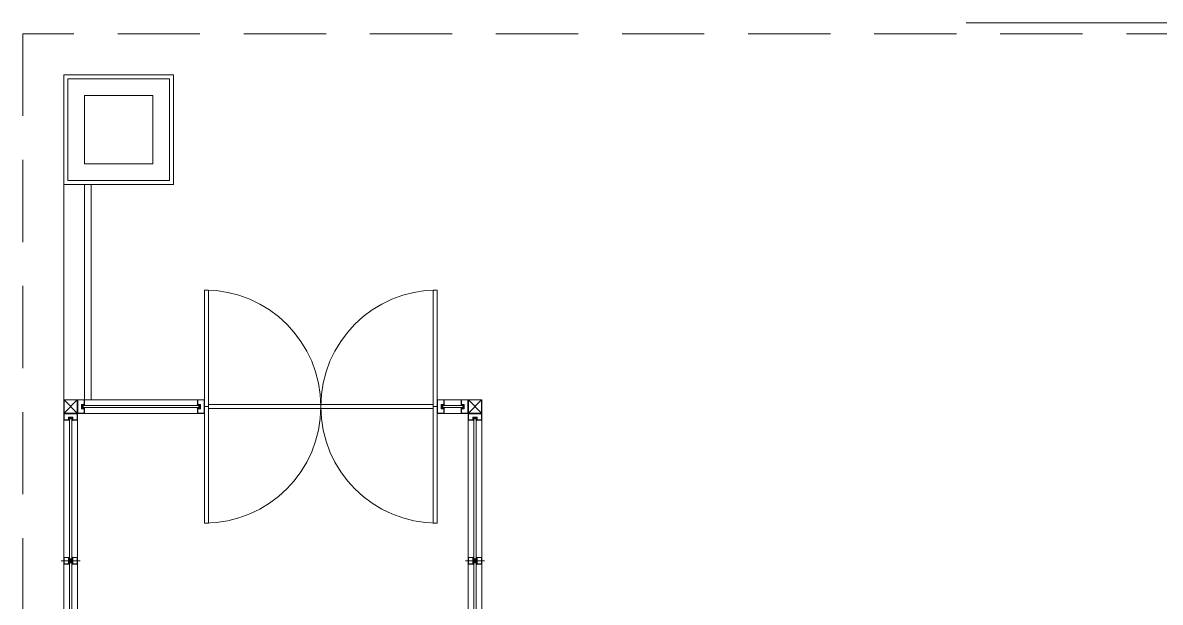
# Model space of a CAD drawing. Header units: millimetres. Extents: x 43806 to 399860, y -65551 to 59129.
# Drawn here: x 133454 to 141754, y 54901 to 59129 of the extents above; entities that cross this region are included whole.
import ezdxf

# ---------------------------------------------------------------- set-up
doc = ezdxf.new("R2010")
doc.units = ezdxf.units.MM
doc.header["$LTSCALE"] = 400
doc.header["$MEASUREMENT"] = 0
doc.linetypes.add('HID', pattern=[2.3, 1.5, -0.8])
doc.layers.add('A', color=8, linetype='CONTINUOUS', lineweight=0)

msp = doc.modelspace()

# ---------------------------------------------------------------- linework, layer by layer
at = {"layer": 'A', "ltscale": 2}
for p, q in [((149953.7, 59129), (140338, 59129)), ((133903.7, 58099), (133903.7, 58599)), ((133903.7, 58599), (134403.7, 58599)), ((134403.7, 58599), (134403.7, 58099)), ((134403.7, 58099), (133903.7, 58099)), ((133753.7, 57949), (133753.7, 56379))]:
    msp.add_line(p, q, dxfattribs=at)
at = {"layer": 'A', "linetype": 'HID'}
for p, q in [((166946.8, 59049), (133453.7, 59049)), ((133453.7, 59049), (133453.7, 54079))]:
    msp.add_line(p, q, dxfattribs=at)
at = {"layer": 'A'}
for p, q in [((133753.7, 57949), (133753.7, 58749)), ((133753.7, 58749), (134553.7, 58749)), ((133783.7, 57979), (133783.7, 58719)), ((133783.7, 58719), (134523.7, 58719)), ((134523.7, 58719), (134523.7, 57979)), ((134553.7, 58749), (134553.7, 57949)), ((134553.7, 57949), (133753.7, 57949)), ((134523.7, 57979), (133783.7, 57979)), ((133903.7, 57949), (133903.7, 56379)), ((133953.7, 57949), (133953.7, 56379)), ((134808.7, 57179), (134778.7, 57179)), ((134778.7, 57179), (134778.7, 55479)), ((134808.7, 55479), (134808.7, 57179)), ((136448.7, 55479), (136448.7, 57179)), ((136448.7, 57179), (136478.7, 57179)), ((136478.7, 57179), (136478.7, 55479)), ((133753.7, 56279), (133753.7, 56379)), ((133753.7, 56379), (133853.7, 56379)), ((133755.7, 56377), (133851.7, 56281)), ((133851.7, 56377), (133755.7, 56281)), ((133755.7, 56281), (133755.7, 56377)), ((133755.7, 56377), (133851.7, 56377)), ((133851.7, 56377), (133851.7, 56281)), ((133903.7, 56379), (133853.7, 56379)), ((133853.7, 56379), (133853.7, 56279)), ((133853.7, 56379), (133853.7, 56279)), ((133901.7, 56377), (133855.7, 56377)), ((133855.7, 56377), (133855.7, 56281)), ((133901.7, 56345), (133901.7, 56377)), ((133903.7, 56379), (134728.7, 56379)), ((133903.7, 56343), (133903.7, 56379)), ((134728.7, 56343), (134728.7, 56379)), ((134728.7, 56379), (134778.7, 56379)), ((134730.7, 56345), (134730.7, 56377)), ((134730.7, 56377), (134776.7, 56377)), ((134776.7, 56377), (134776.7, 56281)), ((134778.7, 56379), (134778.7, 56279)), ((136528.7, 56379), (136478.7, 56379)), ((136478.7, 56379), (136478.7, 56279)), ((136526.7, 56377), (136480.7, 56377)), ((136480.7, 56377), (136480.7, 56281)), ((136526.7, 56345), (136526.7, 56377)), ((136653.7, 56379), (136528.7, 56379)), ((136528.7, 56343), (136528.7, 56379)), ((136653.7, 56343), (136653.7, 56379)), ((136653.7, 56379), (136703.7, 56379)), ((136655.7, 56345), (136655.7, 56377)), ((136655.7, 56377), (136701.7, 56377)), ((136701.7, 56377), (136701.7, 56281)), ((136703.7, 56379), (136703.7, 56279)), ((136703.7, 56279), (136703.7, 56379)), ((136703.7, 56379), (136803.7, 56379)), ((136705.7, 56377), (136801.7, 56281)), ((136801.7, 56377), (136705.7, 56281)), ((136705.7, 56281), (136705.7, 56377)), ((136705.7, 56377), (136801.7, 56377)), ((136801.7, 56377), (136801.7, 56281)), ((136803.7, 56379), (136803.7, 56279)), ((133753.7, 56229), (133753.7, 56279)), ((133753.7, 56279), (133853.7, 56279)), ((133853.7, 56279), (133753.7, 56279)), ((133851.7, 56281), (133755.7, 56281)), ((133755.7, 56231), (133755.7, 56277)), ((133755.7, 56277), (133851.7, 56277)), ((133851.7, 56277), (133851.7, 56231)), ((133853.7, 56279), (133903.7, 56279)), ((133853.7, 56279), (133853.7, 56229)), ((133855.7, 56281), (133901.7, 56281)), ((133881.7, 56313), (133881.7, 56345)), ((133881.7, 56345), (133901.7, 56345)), ((133901.7, 56313), (133881.7, 56313)), ((133893.7, 56343), (133883.7, 56315)), ((133883.7, 56343), (133883.7, 56315)), ((133893.7, 56343), (133883.7, 56343)), ((133883.7, 56315), (133883.7, 56343)), ((133883.7, 56343), (133903.7, 56343)), ((133883.7, 56315), (133893.7, 56315)), ((133903.7, 56315), (133883.7, 56315)), ((133893.7, 56315), (133893.7, 56343)), ((134738.7, 56337), (133893.7, 56337)), ((133893.7, 56337), (133893.7, 56321)), ((133893.7, 56321), (134738.7, 56321)), ((133901.7, 56281), (133901.7, 56313)), ((133903.7, 56279), (133903.7, 56315)), ((134728.7, 56279), (133903.7, 56279)), ((134748.7, 56343), (134728.7, 56343)), ((134728.7, 56315), (134748.7, 56315)), ((134728.7, 56279), (134728.7, 56315)), ((134778.7, 56279), (134728.7, 56279)), ((134750.7, 56345), (134730.7, 56345)), ((134730.7, 56313), (134750.7, 56313)), ((134730.7, 56281), (134730.7, 56313)), ((134776.7, 56281), (134730.7, 56281)), ((134738.7, 56343), (134748.7, 56315)), ((134738.7, 56315), (134738.7, 56343)), ((134738.7, 56343), (134748.7, 56343)), ((134738.7, 56321), (134738.7, 56337)), ((134748.7, 56315), (134738.7, 56315)), ((134748.7, 56343), (134748.7, 56315)), ((134748.7, 56315), (134748.7, 56343)), ((134750.7, 56313), (134750.7, 56345)), ((134778.7, 56329), (134808.7, 56329)), ((134808.7, 56344), (136448.7, 56344)), ((134808.7, 56314), (136448.7, 56314)), ((136448.7, 56329), (136478.7, 56329)), ((136478.7, 56279), (136528.7, 56279)), ((136480.7, 56281), (136526.7, 56281)), ((136506.7, 56313), (136506.7, 56345)), ((136506.7, 56345), (136526.7, 56345)), ((136526.7, 56313), (136506.7, 56313)), ((136518.7, 56343), (136508.7, 56315)), ((136508.7, 56343), (136508.7, 56315)), ((136518.7, 56343), (136508.7, 56343)), ((136508.7, 56315), (136508.7, 56343)), ((136508.7, 56343), (136528.7, 56343)), ((136508.7, 56315), (136518.7, 56315)), ((136528.7, 56315), (136508.7, 56315)), ((136518.7, 56315), (136518.7, 56343)), ((136518.7, 56337), (136663.7, 56337)), ((136518.7, 56321), (136518.7, 56337)), ((136663.7, 56321), (136518.7, 56321)), ((136526.7, 56281), (136526.7, 56313)), ((136528.7, 56279), (136528.7, 56315)), ((136528.7, 56279), (136653.7, 56279)), ((136673.7, 56343), (136653.7, 56343)), ((136653.7, 56315), (136673.7, 56315)), ((136653.7, 56279), (136653.7, 56315)), ((136703.7, 56279), (136653.7, 56279)), ((136675.7, 56345), (136655.7, 56345)), ((136655.7, 56313), (136675.7, 56313)), ((136655.7, 56281), (136655.7, 56313)), ((136701.7, 56281), (136655.7, 56281)), ((136663.7, 56343), (136673.7, 56315)), ((136663.7, 56315), (136663.7, 56343)), ((136663.7, 56343), (136673.7, 56343)), ((136663.7, 56337), (136663.7, 56321)), ((136673.7, 56315), (136663.7, 56315)), ((136673.7, 56343), (136673.7, 56315)), ((136673.7, 56315), (136673.7, 56343)), ((136675.7, 56313), (136675.7, 56345)), ((136703.7, 56229), (136703.7, 56279)), ((136703.7, 56279), (136803.7, 56279)), ((136803.7, 56279), (136703.7, 56279)), ((136801.7, 56281), (136705.7, 56281)), ((136705.7, 56231), (136705.7, 56277)), ((136705.7, 56277), (136801.7, 56277)), ((136801.7, 56277), (136801.7, 56231)), ((136803.7, 56279), (136803.7, 56229)), ((133753.7, 56229), (133753.7, 54029)), ((133789.7, 56229), (133753.7, 56229)), ((133787.7, 56231), (133755.7, 56231)), ((133819.7, 56251), (133787.7, 56251)), ((133787.7, 56251), (133787.7, 56231)), ((133789.7, 56239), (133817.7, 56249)), ((133789.7, 56249), (133817.7, 56249)), ((133789.7, 56239), (133789.7, 56249)), ((133817.7, 56249), (133789.7, 56249)), ((133789.7, 56249), (133789.7, 56229)), ((133817.7, 56239), (133789.7, 56239)), ((133795.7, 54019), (133795.7, 56239)), ((133795.7, 56239), (133811.7, 56239)), ((133811.7, 56239), (133811.7, 54019)), ((133817.7, 56249), (133817.7, 56239)), ((133817.7, 56229), (133817.7, 56249)), ((133853.7, 56229), (133817.7, 56229)), ((133819.7, 56231), (133819.7, 56251)), ((133851.7, 56231), (133819.7, 56231)), ((133853.7, 54029), (133853.7, 56229)), ((136703.7, 56229), (136703.7, 54179)), ((136739.7, 56229), (136703.7, 56229)), ((136737.7, 56231), (136705.7, 56231)), ((136769.7, 56251), (136737.7, 56251)), ((136737.7, 56251), (136737.7, 56231)), ((136739.7, 56239), (136767.7, 56249)), ((136739.7, 56249), (136767.7, 56249)), ((136739.7, 56239), (136739.7, 56249)), ((136767.7, 56249), (136739.7, 56249)), ((136739.7, 56249), (136739.7, 56229)), ((136767.7, 56239), (136739.7, 56239)), ((136745.7, 54169), (136745.7, 56239)), ((136745.7, 56239), (136761.7, 56239)), ((136761.7, 56239), (136761.7, 54169)), ((136767.7, 56249), (136767.7, 56239)), ((136767.7, 56229), (136767.7, 56249)), ((136803.7, 56229), (136767.7, 56229)), ((136769.7, 56231), (136769.7, 56251)), ((136801.7, 56231), (136769.7, 56231)), ((136803.7, 54179), (136803.7, 56229)), ((134778.7, 55479), (134808.7, 55479)), ((136478.7, 55479), (136448.7, 55479)), ((133733.7, 55204), (133873.7, 55204)), ((133753.7, 55179), (133753.7, 55229)), ((133753.7, 55229), (133789.7, 55229)), ((133755.7, 55227), (133755.7, 55181)), ((133787.7, 55227), (133755.7, 55227)), ((133787.7, 55207), (133787.7, 55227)), ((133819.7, 55207), (133787.7, 55207)), ((133787.7, 55181), (133787.7, 55201)), ((133787.7, 55201), (133819.7, 55201)), ((133789.7, 55229), (133789.7, 55209)), ((133789.7, 55219), (133817.7, 55209)), ((133817.7, 55219), (133789.7, 55219)), ((133789.7, 55219), (133789.7, 55209)), ((133789.7, 55209), (133817.7, 55209)), ((133789.7, 55209), (133817.7, 55209)), ((133789.7, 55189), (133817.7, 55199)), ((133789.7, 55199), (133817.7, 55199)), ((133789.7, 55189), (133789.7, 55199)), ((133817.7, 55199), (133789.7, 55199)), ((133789.7, 55199), (133789.7, 55179)), ((133817.7, 55209), (133817.7, 55229)), ((133817.7, 55229), (133853.7, 55229)), ((133817.7, 55209), (133817.7, 55219)), ((133817.7, 55199), (133817.7, 55189)), ((133817.7, 55179), (133817.7, 55199)), ((133851.7, 55227), (133819.7, 55227)), ((133819.7, 55227), (133819.7, 55207)), ((133819.7, 55201), (133819.7, 55181)), ((133851.7, 55181), (133851.7, 55227)), ((133853.7, 55229), (133853.7, 55179)), ((136683.7, 55204), (136823.7, 55204)), ((136703.7, 55179), (136703.7, 55229)), ((136703.7, 55229), (136739.7, 55229)), ((136705.7, 55227), (136705.7, 55181)), ((136737.7, 55227), (136705.7, 55227)), ((136737.7, 55207), (136737.7, 55227)), ((136769.7, 55207), (136737.7, 55207)), ((136737.7, 55181), (136737.7, 55201)), ((136737.7, 55201), (136769.7, 55201)), ((136739.7, 55229), (136739.7, 55209)), ((136739.7, 55219), (136767.7, 55209)), ((136767.7, 55219), (136739.7, 55219)), ((136739.7, 55219), (136739.7, 55209)), ((136739.7, 55209), (136767.7, 55209)), ((136739.7, 55209), (136767.7, 55209)), ((136739.7, 55189), (136767.7, 55199)), ((136739.7, 55199), (136767.7, 55199)), ((136739.7, 55189), (136739.7, 55199)), ((136767.7, 55199), (136739.7, 55199)), ((136739.7, 55199), (136739.7, 55179)), ((136767.7, 55209), (136767.7, 55229)), ((136767.7, 55229), (136803.7, 55229)), ((136767.7, 55209), (136767.7, 55219)), ((136767.7, 55199), (136767.7, 55189)), ((136767.7, 55179), (136767.7, 55199)), ((136801.7, 55227), (136769.7, 55227)), ((136769.7, 55227), (136769.7, 55207)), ((136769.7, 55201), (136769.7, 55181)), ((136801.7, 55181), (136801.7, 55227)), ((136803.7, 55229), (136803.7, 55179)), ((133789.7, 55179), (133753.7, 55179)), ((133755.7, 55181), (133787.7, 55181)), ((133817.7, 55189), (133789.7, 55189)), ((133853.7, 55179), (133817.7, 55179)), ((133819.7, 55181), (133851.7, 55181)), ((136739.7, 55179), (136703.7, 55179)), ((136705.7, 55181), (136737.7, 55181)), ((136767.7, 55189), (136739.7, 55189)), ((136803.7, 55179), (136767.7, 55179)), ((136769.7, 55181), (136801.7, 55181))]:
    msp.add_line(p, q, dxfattribs=at)
for centre, radius, start, end in [((134778.7, 56329), 850, 270, 90), ((136478.7, 56329), 850, 90, 270), ((133909.8, 56343), 6.1, 180, 259.61114), ((133909.8, 56315), 6.1, 100.38886, 180), ((134722.6, 56343), 6.1, 280.38886, 0), ((134722.6, 56315), 6.1, 0, 79.61114), ((136534.8, 56343), 6.1, 180, 259.61114), ((136534.8, 56315), 6.1, 100.38886, 180), ((136647.6, 56343), 6.1, 280.38886, 0), ((136647.6, 56315), 6.1, 0, 79.61114), ((133789.7, 56222.9), 6.1, 10.38886, 90), ((133817.7, 56222.9), 6.1, 90, 169.61114), ((136739.7, 56222.9), 6.1, 10.38886, 90), ((136767.7, 56222.9), 6.1, 90, 169.61114), ((133789.7, 55235.1), 6.1, 270, 349.61114), ((133817.7, 55235.1), 6.1, 190.38886, 270), ((136739.7, 55235.1), 6.1, 270, 349.61114), ((136767.7, 55235.1), 6.1, 190.38886, 270), ((133789.7, 55172.9), 6.1, 10.38886, 90), ((133817.7, 55172.9), 6.1, 90, 169.61114), ((136739.7, 55172.9), 6.1, 10.38886, 90), ((136767.7, 55172.9), 6.1, 90, 169.61114)]:
    msp.add_arc(centre, radius, start, end, dxfattribs=at)

doc.saveas('drawing.dxf')
